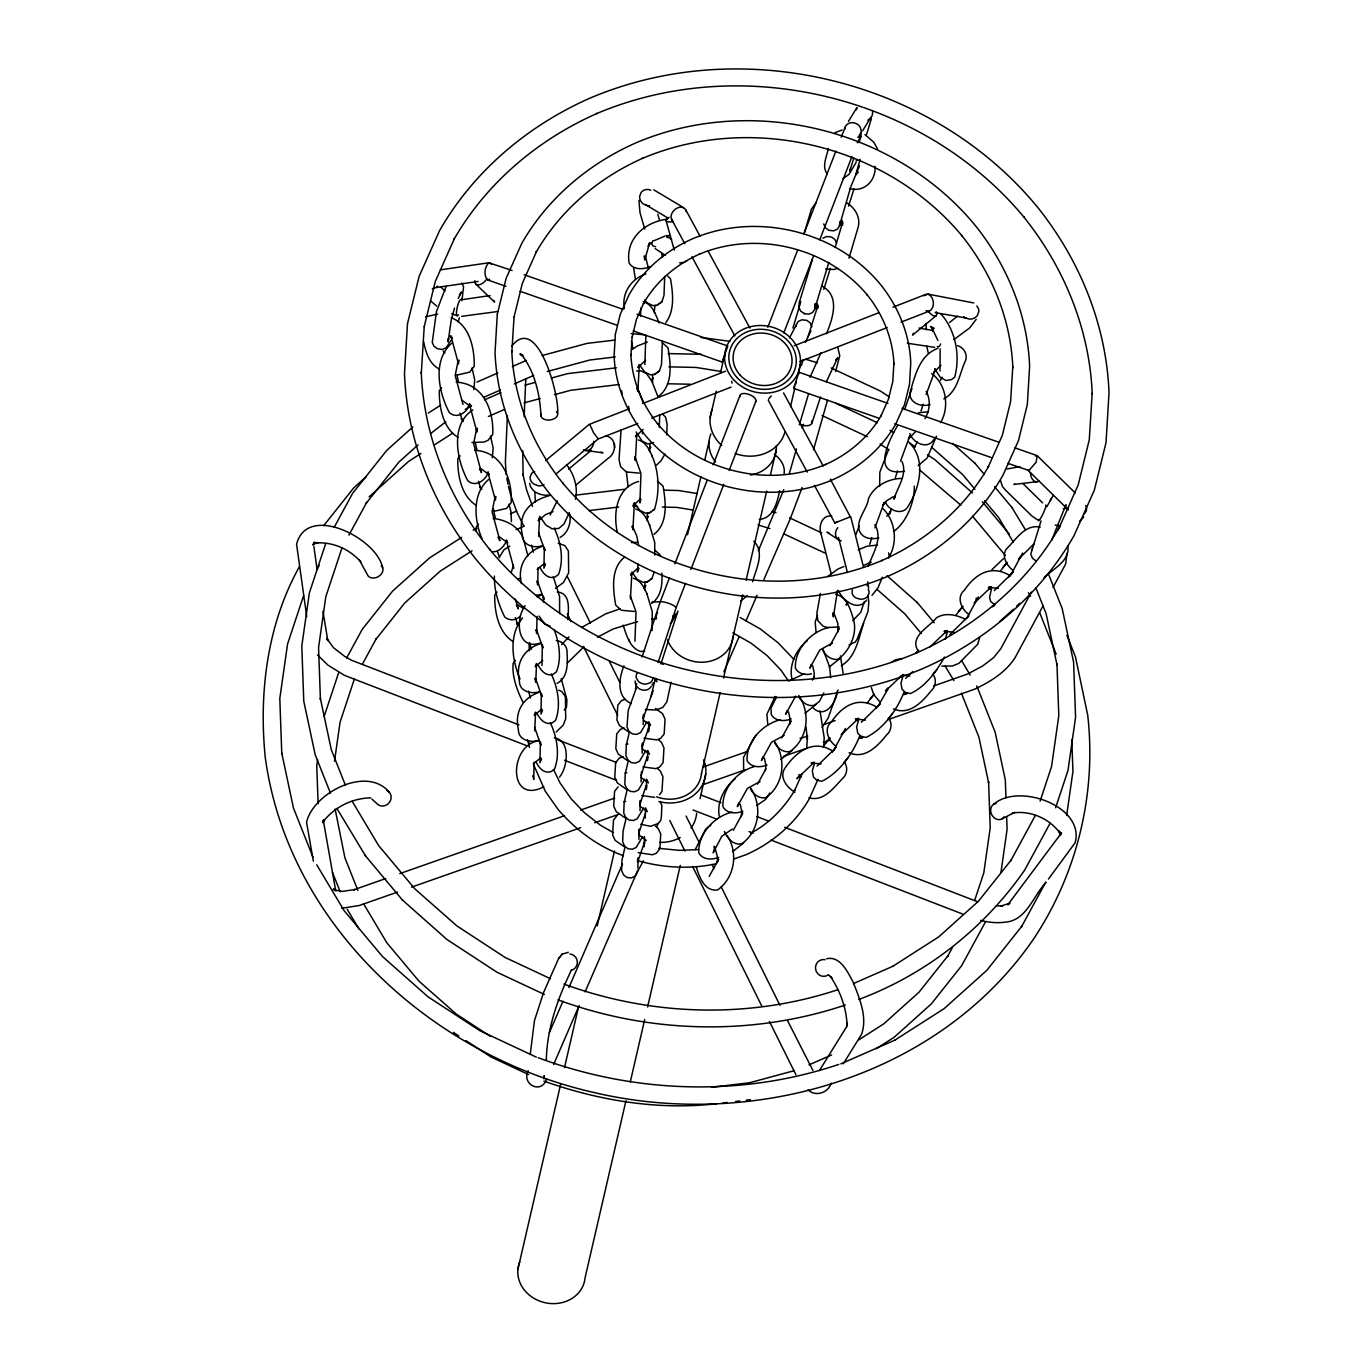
<?xml version="1.0" encoding="UTF-8"?>
<svg xmlns="http://www.w3.org/2000/svg" width="1372" height="1372" viewBox="0 0 1372 1372"><rect width="100%" height="100%" fill="white"/><g stroke="black" fill="none" stroke-linecap="round" stroke-linejoin="round"><path stroke-width="1.5" d="M544.135 1077.449L544.152 1075.665L543.981 1078.855M534.857 492.617L535.372 501.929M913.443 333.19L912.569 335.128L936.339 315.526M521.377 583.683C517.21 566.036 525.922 551.51 542.677 546.245M534.068 762.335L533.725 779.519L533.073 775.609L533.519 776.706M534.703 730.864L535.612 712.102L534.188 715.344L541.769 709.101M537.035 616.422L536.692 633.59L536.04 629.679L536.486 630.777M538.03 567.768L537.67 584.935L537.018 581.042L537.481 582.14M538.664 536.298L539.556 517.536L538.15 520.76L545.73 514.534L552.967 511.602M543.501 602.205L543.346 596.117L543.947 599.358L537.515 581.196M559.622 613.644L559.57 596.511L553.242 576.703M567.734 619.509C568.454 610.008 571.026 593.081 557.238 591.949M569.877 514.294C571.164 523.212 568.18 532.73 560.102 537.464M494.4 576.12C494.057 590.166 498.499 604.52 504.725 617.006C509.355 621.053 515.992 620.521 520.228 616.165M511.43 521.652L511.036 511.859L508.961 504.159M529.095 644.6L529.369 650.894M448.473 339.673L448.524 338.164L448.095 342.005L451.165 320.276L454.544 308.048M624.432 308.649C621.327 293.145 631.36 278.619 645.938 273.971M626.352 471.316L628.05 486.837M630.434 598.895L631.892 572.313L630.537 575.057L638.186 567.751M640.535 316.109L640.827 307.98M638.014 564.063L637.431 572.073L638.992 568.351M645.132 581.951L644.394 588.194L645.766 585.45L644.034 588.022M647.601 512.785L646.864 519.01L648.236 516.284L646.504 518.856M650.071 443.619L649.333 449.845L650.705 447.101L648.973 449.69M652.54 374.436L652.575 382.719M655.01 305.27L654.273 311.513M652.026 630.657L652.266 611.672L646.932 593.836M654.718 555.128L654.736 542.489L649.402 524.67M659.28 427.378L659.743 414.67M662.35 341.268L661.527 364.558L659.435 370.955L654.513 374.487L650.414 374.813L644.668 371.984L639.455 364.746M664.683 276.338L663.997 295.374L661.904 301.789L656.982 305.304L652.883 305.647L647.138 302.818L644.651 299.988M661.801 573.187C662.573 584.146 661.424 596.614 651.597 603.474M666.741 434.838L667.118 424.154L665.54 417.037L662.865 414.447M637.826 868.099L638.203 857.86L637.74 861.89L645.389 839.63M638.906 839.39L639.283 829.151L638.82 833.164L645.183 813.939M639.987 810.681L640.381 800.425L639.901 804.455L646.263 785.23M641.067 781.971L641.461 771.716M642.147 753.245L642.542 743.007L642.062 747.037L649.711 724.776M643.228 724.536L643.622 714.298L643.142 718.328L653.141 690.819M644.514 836.611L644.137 846.747L644.634 842.614M645.217 818.038L645.595 807.902L647.292 811.641L639.935 806.136M507.383 415.527L505.376 461.987L506.251 474.489M522.715 450.513L523.109 475.449L522.801 473.769L526.574 489.838L532.542 506.388M524.155 416.814L525.785 378.912M806.719 748.34L807.353 738.205L807.405 739.234L806.016 726.954M823.852 744.876L824.195 737.673L820.044 710.919M792.93 328.011L800.425 303.058M784.012 474.095C785.659 466.24 780.548 458.797 774.408 454.389M976.281 598.003L975.869 601.708L976.59 600.284L974.171 603.131L991.579 586.65L988.354 587.388L998.387 588.382M979.659 637.534L977.704 644.274L958.839 663.396L952.237 666.037L941.861 666.123M475.827 530.793L476.238 527.037L478.502 524.001M648.956 727.777L648.459 731.893L648.853 721.758L650.534 725.514L643.176 719.991M647.876 756.487L647.378 760.62L647.773 750.484L649.453 754.223L642.096 748.7M646.795 785.196L646.298 789.329L646.675 779.193L648.373 782.932L641.016 777.41M804.644 313.691L800.613 311.135L798.933 307.259L799.619 301.463L812.361 259.617M840.007 221.424L839.51 225.643L850.743 186.935L859.524 165.72M795.863 326.587L796.052 325.01M798.933 307.259L799.173 305.304M799.43 303.041L799.619 301.463M815.208 304.738L815.345 303.555L814.694 308.957L828.894 262.224M528.169 1070.709C521.274 1084.394 541.288 1094.616 546.502 1079.318M530.244 1054.211L534.48 1020.562L543.586 992.522L558.661 958.411L562.16 954.157L568.3 952.305M546.313 1060.316C546.913 1028.434 557.838 998.353 571.455 970.004M838.069 690.047L828.122 718.173L822.034 727.383M874.924 527.843L884.203 502.546L882.831 505.599L886.655 500.78L893.292 496.681M863.691 623.351C858.58 637.98 856.111 657.119 841.276 665.66M900.547 461.146L909.825 435.85L908.453 438.903L915.381 431.871M926.186 394.467L935.464 369.154L934.092 372.224L941.003 365.175M844.843 129.174C844.74 124.029 850.829 121.388 855.15 123.188C864.12 126.035 861.376 136.926 857.277 142.791M461.952 300.742L463.565 286.817L461.832 283.009M317.635 759.608L316.76 765.816L318.115 803.58M334.511 761.203L340.067 722.187L354.422 678.883M1000.925 872.626L1007.099 829.271L1006.654 816.683M1066.644 815.534L1072.938 771.476L1071.789 739.474M473.872 389.597L474.695 379.77L472.037 367.902M492.325 457.733L493.148 447.889L490.49 436.022M846.575 1027.234L847.193 1023.186L847.124 1025.776C846.49 1008.266 840.264 990.944 830.437 976.504L832.015 978.373L828.894 975.046M738.719 804.181L738.891 803.032L737.313 806.65L747.363 788.403L760.054 781.508M762.866 758.03L763.055 756.881L761.46 760.5L771.51 742.252L784.201 735.358M787.014 711.879L787.202 710.713L785.607 714.349L795.674 696.101M811.178 665.712L811.349 664.562L809.772 668.198L819.821 649.951L832.512 643.039M1038.776 519.319L1038.707 520.64A8.798 1.029 -65.2 0 0 1041.245 517.261L1043.166 513.471A8.352 0.978 -65.2 0 0 1045.858 506.491L1045.927 505.17A8.798 1.029 -65.2 0 0 1045.584 505.29M820.405 593.51L816.837 613.507L817.884 620.727L823.011 626.129L827.299 627.536L839.27 626.953M837.589 590.252L833.353 616.834L832.615 613.147L833.473 614.142M864.36 601.536L860.741 612.341L852.784 620.538M867.173 585.741L867.876 581.797M640.981 775.746L647.344 756.521M799.139 373.373L799.224 372.327L887.941 403.402M940.009 370.955L940.146 348.934M849.954 170.351L853.813 158.192M644.84 364.575L645.886 335.162M642.37 433.741L642.731 431.888M634.962 641.239L636.008 611.843L630.228 595.722M654.118 572.055L652.026 578.47L647.104 581.985L643.005 582.328L637.26 579.499L632.046 572.261M869.762 544.358L871.872 537.567M904.611 409.576L911.986 388.533M895.384 477.679L897.511 470.888M921.024 410.983L923.133 404.191M623.951 665.849C618.806 678.66 616.114 696.753 631.36 703.682M635.442 689.207L636.659 683.53M655.404 678.471L650.945 696.736M671.097 682.193L666.861 701.932L662.727 707.489L655.73 709.993L645.217 709.495M852.475 589.874L852.081 591.658A8.798 7.1 3.4 0 0 856.008 597.969L860.21 599.204A8.352 6.74 3.4 0 0 867.773 596.254L869.111 592.858A8.798 7.1 3.4 0 0 868.167 589.308M677.94 611.037L660.927 664.031M605.481 435.902C617.006 437.428 616.92 453.206 608.019 458.402L576.171 484.831M710.147 417.705L716.253 391.26M720.472 372.961L724.708 354.645M517.879 1269.494L560.668 1084.154M564.527 1067.502L578.47 1007.099M597.214 925.894L614.519 850.914M687.526 534.737L700.921 476.65M704.762 460.066L709.067 441.39M625.958 1100.721L585.089 1277.726A33.906 29.79 13 0 1 544.41 1302.56A33.906 29.79 13 0 1 519.731 1261.948M630.28 1081.976L644.703 1019.499M647.584 1006.997L680.289 865.389M701.435 773.757L720.18 692.551M723.558 677.974L742.749 594.831M746.094 580.305L766.691 491.107M770.532 474.506L776.278 449.622M699.994 798.727L705.74 773.825M790.512 406.678L794.731 388.379M798.487 372.104L800.373 363.974M828.276 148.433C826.973 156.562 821.451 166.132 827.145 173.815M860.107 159.375L855.785 174.827L858.152 172.135L856.522 172.992M875.079 166.338C876.056 180.847 863.863 192.766 849.594 188.479M511.207 572.639L513.488 565.213M575.4 499.322C578.332 487.369 573.942 474.06 566.516 464.542M741.24 816.632L741.789 811.538L740.211 804.181M765.405 770.481L765.953 765.387L764.375 758.03M813.699 678.162L814.248 673.069L812.67 665.712M837.846 632.012L837.846 623.385L833.764 612.598M621.087 429.83L619.046 459.671L620.641 466.789L626.301 471.951L639.266 473.134M945.257 639.249L947.16 632.595M458.197 321.974L459.346 317.755M871.323 118.901L866.521 134.593M541.94 665.437L542.352 644.754L542.952 647.996L536.538 629.834M796.412 448.918L789.415 473.306M802.208 428.373L803.375 424.257M813.51 449.742L827.453 400.35M835.599 371.538L839.75 355.725L837.846 347.785M1050.369 500.574L1050.832 498.893M1065.547 506.8L1066.027 505.119M804.009 233.977L811.435 209.076L816.083 202.644M835.136 247.526L842.7 222.144L842.459 225.162L841.894 220.257M801.368 365.587L803.169 359.55M830.369 268.209L823.766 289.458M853.984 188.907L848.565 206.143M752.611 581.745C755.852 569.106 765.336 552.659 753.794 541.237M779.725 490.679C777.101 502.186 773.774 518.102 759.333 519.439M799.344 424.805L808.571 393.798M826.458 333.739C832.564 318.836 840.607 296.18 822.12 286.199M848.959 258.176L858.186 227.169C860.69 217.428 855.15 208.012 846.918 202.902M814.213 764.255L812.31 770.91L813.442 777.067L816.46 779.965L821.742 781.354C839.218 772.625 852.321 754.446 859.592 736.335M858.529 720.369L856.625 727.023L857.757 733.18L860.759 736.078L866.041 737.467C883.534 728.738 896.636 710.559 903.908 692.448M902.845 676.482L900.941 683.136L902.073 689.293L905.074 692.191L910.356 693.58C925.448 686.772 936.493 671.371 944.536 657.034M991.476 588.708L989.589 597.489L990.687 601.519L994.94 604.846M812.001 422.833L820.525 397.023M1051.638 540.345L1065.872 504.947M642.079 656.982L660.326 601.485L669.519 577.715M658.097 662.59L676.345 607.093L685.52 583.323M303.589 595.705L287.571 644L279.802 698.554L281.792 754.017L281.74 753.005L293.454 808.039L313.039 857.294M325.644 543.758L309.386 592.841L301.789 646.075L303.778 701.178L315.2 754.789L330.463 793.188M342.005 547.857L325.816 596.7L318.561 647.618L320.413 699.377L320.362 698.382L331.304 749.729L345.521 785.487M324.169 716.338L338.627 672.777M629.456 731.67L626.301 745.15L625.906 755.698L627.947 760.139L631.377 762.643L635.579 763.089L639.438 761.34L645.835 750.518M628.376 760.38L625.22 773.877L624.826 784.407L626.867 788.849L630.297 791.352L634.499 791.798L638.357 790.049L644.754 779.245M627.296 789.089L624.14 802.586L623.745 813.116L625.786 817.558L629.216 820.062L633.418 820.507L637.277 818.758L643.674 807.954M626.215 817.798L623.06 831.295L622.665 841.825L624.706 846.267L628.136 848.788L632.338 849.217L636.196 847.484L642.593 836.663M625.135 846.507L621.979 860.004L621.585 870.551L623.625 874.993L627.038 877.497L631.257 877.943L635.116 876.193L643.417 860.827M859.009 142.551L860.947 136.686M974.652 900.461L983.793 872.884L990.224 827.728L988.577 781.817L988.629 782.812L978.939 737.261L961.429 693.203M1040.096 801.179L1051.552 766.588L1058.807 715.67L1056.955 663.911L1057.006 664.905L1046.081 613.541L1035.809 587.713M1055.634 807.731L1067.999 770.429L1075.579 717.213L1073.59 662.11L1062.168 608.499L1048.448 573.942M511.567 346.361C537.944 312.164 559.947 398.206 557.581 413.384M802.157 487.472L790.238 518.805L763.861 579.636M1057.829 530.175L1058.892 527.14M458.128 360.819L455.161 375.499L462.999 404.466M476.581 428.956L473.614 443.636L481.452 472.603L479.548 469.087M495.035 497.076L492.068 511.756L499.905 540.722L498.002 537.224M783.806 489.65L758.373 550.618M724.81 356.034L722.204 362.054L633.247 330.909M795.52 384.28L796.257 382.342M1041.039 520.914L1030.749 554.219L1032.379 558.112L1035.98 560.942M855.665 535.097L859.284 525.682M888.542 449.57L879.846 472.174L879.658 485.997M924.951 418.632C929.89 410.262 930.919 399.972 926.134 391.346M891.526 508.583L889.262 514.466L890.634 511.413L886.809 516.215M917.148 441.887L914.781 447.169M942.032 377.163L940.42 380.473M837.297 691.334C836.32 702.515 825.172 719.117 813.339 708.175M888.559 557.958C898.008 542.695 895.642 521.6 883.242 508.841M940.557 422.696C949.733 407.192 946.32 384.211 931.605 373.476M882.299 577.183L878.011 587.851L872.009 595.294M936.493 436.193L927.129 458.025L918.177 465.588M674.87 563.858L707.026 480.663M713.148 464.816L739.954 395.496M767.771 327.342L797.629 250.098M803.752 234.252L835.908 151.057M841.276 137.2L845.101 127.287M690.888 569.466L723.799 484.299M729.167 470.425L755.955 401.104M783.789 332.933L813.647 255.689M819.77 239.843L851.909 156.665M313.193 545.147L314.377 542.112L313.039 544.667L315.852 542.403L313.674 544.015L318.167 542.643L315.834 542.952C332.59 541.666 349.946 549.229 360.785 561.988L359.464 560.119L367.319 574.542A8.421 6.363 -28.5 0 0 378.655 576.429A8.421 6.363 -28.5 0 0 381.279 565.779M845.358 728.583L833.987 749.695M978.305 596.923L966.934 618.035L968.821 615.805L949.973 634.464M1022.62 553.036L1011.25 574.148M810.046 377.249L821.073 352.587M826.27 381.965L837.692 357.732L835.668 360.219L836.526 359.704M545.507 564.252L543.912 568.162L544.341 547.479L544.941 550.704L538.51 532.542M542.54 710.182L540.945 714.092L541.374 693.409L541.957 696.633L535.543 678.471M541.546 758.819L539.951 762.729L540.379 742.046L540.98 745.288L534.548 727.126M789.449 337.992L798.075 321.528L801.917 319.813L806.736 320.328L810.149 322.832L811.83 326.708M805.381 342.331L810.903 330.875M634.516 503.095L639.729 510.315L645.475 513.145L649.573 512.819L654.495 509.286C659.795 492.154 659.263 472.122 651.872 455.504M674.269 250.013L666.106 220.755M636.145 688.641L628.205 710.473L626.987 726.989L629.028 731.43L632.458 733.934L636.659 734.38L640.518 732.631L646.915 721.809M798.573 373.441L793.651 388.362L878.56 418.1M794.851 385.961L793.651 388.362M549.366 1032.584L562.966 1001.251M568.9 987.548L622.408 864.154M553.636 1064.466L579.155 1005.59M585.107 991.853L637.877 870.174M656.588 827.007L658.286 823.08M723.867 671.868L739.182 636.539M745.991 620.847L757.052 595.328M695.244 849.645L705.705 829.082L710.816 825.207M817.506 615.428L815.174 622.013L816.1 632.663M801.865 774.168L794.422 790.907L794.903 790.015C784.287 807.885 769.298 823.44 750.827 833.198M818.055 779.296L809.137 799.087C794.851 824.023 772.11 843.197 745.939 854.756L733.78 858.975M1046.887 506.68L1053.25 495.343M458.248 298.427L461.524 291.91L459.414 295.117L460.22 294.191M557.238 500.78L550.155 514.963M569.363 512.476L563.943 524.035L558.713 528.477L551.87 528.769L545.696 524.893L539.813 516.301M846.661 604.932L847.896 602.274L845.907 604.812M888.13 688.641L878.303 705.808M861.102 132.895L859.009 135.965M658.114 397.04L651.649 380.781L653.175 377.935L651.443 380.524M665.077 453.995L660.875 460.992L656.536 465.125M651.957 685.383L653.295 682.742M856.111 162.428L848.908 174.467L843.094 178.48M842.374 221.321L837.486 229.107L833.644 230.839L828.825 230.307L825.412 227.821L823.732 223.945M817.558 304.635L812.67 312.422L808.845 314.154L804.026 313.622M798.624 777.255L799.344 775.832L796.926 778.679L814.316 762.197L811.092 762.935L821.125 763.93M842.94 733.368L843.66 731.945L841.225 734.792L858.632 718.311L855.408 719.048L865.44 720.043M887.255 689.481L887.976 688.058L885.54 690.905L902.947 674.424M1020.185 557.821L1020.905 556.397L1018.487 559.244L1034.128 543.741M469.807 403.934C467.355 412.269 456.979 419.575 449.364 412.612C438.543 392.358 432.146 360.373 451.731 343.206M488.26 472.071C485.808 480.389 475.432 487.695 467.818 480.749C456.825 460.546 449.742 424.72 472.86 409.936M506.714 540.208C504.364 546.176 499.065 552.436 492.051 551.75M499.116 557.564L504.056 549.726L509.767 546.193M775.094 696.462L766.879 714.332L767.806 724.965M776.535 696.976L771.013 708.141L771.236 714.418C775.129 721.638 784.458 721.5 791.181 718.928M742.749 813.184L733.317 830.3M765.953 768.835L757.464 784.132M812.361 680.152L814.265 676.533M839.355 628.565L829.923 645.68M769.726 792.999L765.679 799.344L756.727 805.536M823.835 692.894L819.358 701.452L814.248 705.311C807.628 706.803 801.711 702.07 798.693 696.564M1031.332 592.207L1000.771 648.733L993.585 657.668L982.729 665.952L967.672 673.995L933.526 686M1043.012 605.944L1015.023 657.754C1005.556 672.486 989.967 681.987 974.446 689.276L887.907 719.683M1053.01 587.439L1065.718 563.926L1066.867 553.362M299.353 566.739C267.712 623.557 258.965 690.682 265.002 754.823L265.053 755.835C287.057 924.145 431.305 1055.291 592.43 1092.146C753.279 1130.631 940.798 1077.157 1035.5 936.184L1035.997 935.31C1077.963 870.431 1096.417 791.987 1087.722 715.206L1075.476 656.914L1066.833 635.15M334.254 527.157L352.638 493.32L386.75 450.376L412.903 426.898M317.155 569.157L319.196 565.401M348.934 535.114L366.736 502.323L366.255 503.198L398.926 462.055L418.048 444.905M346.636 658.011L362.174 629.439L392.598 591.109L429.659 557.855L461.747 537.327M362.397 664.185L376.357 638.495L375.877 639.369L404.86 602.857L440.172 571.181L472.088 550.755M952.494 947.417L947.503 956.593L947.983 955.718L919 992.213L883.688 1023.906L858.872 1039.787M1035.363 815.414L1010.632 860.964L1011.13 860.09L978.442 901.233L938.637 936.956L892.675 966.368M985.233 922.31L961.686 965.648L931.262 1003.961L894.201 1037.232L876.365 1048.637M1050.077 823.303L1024.747 869.951C984.118 928.758 925.706 974.497 858.718 999.485M1045.773 882.093L1021.317 927.129L1021.797 926.254L986.794 970.347L944.142 1008.609L894.904 1040.13M446.192 286.354L436.468 311.53L432.249 342.468L433.981 346.259L437.428 348.677L442.401 349.5L446.192 347.682L451.114 340.256M808.022 336.775L817.901 305.459L817.661 308.477L817.095 303.572M1031.47 550.206L1032.224 548.869M671.68 622.03L676.602 613.558L675.127 615.222M897.597 425.594C888.13 441.441 871.117 477.182 904.474 471.231M848.462 121.405L856.711 107.856M862.576 130.837L870.791 117.357M819.461 1070.537L846.455 1026.976M831.278 1083.194C828.088 1092.867 815.791 1097.12 808.074 1089.865M843.283 1063.832L861.479 1034.454C867.859 1017.098 859.301 997.941 852.938 981.7C847.69 972.079 840.196 955.598 826.596 958.771M976.161 319.402L969.73 327.891L953.866 339.604M799.842 303.092L800.836 301.6M665.814 322.643C675.007 310.381 672.966 292.939 670.462 278.688L667.804 276.098M894.493 497.35L895.453 495.909L893.978 499.202C897.391 487.077 907.767 474.643 902.004 461.558M934.006 439.177C928.124 450.222 913.1 443.242 909.91 433.552M868.853 564.046L869.831 562.589L868.356 565.899C873.021 552.985 883.071 538.424 874.873 524.721M823.063 746.762L827.47 740.931M867.378 702.876L871.786 697.045M956.01 615.102L960.4 609.271M1000.308 571.215L1004.716 565.384M1045.944 882.505C1033.15 895.796 1026.513 920.904 1004.853 922.19C996.758 923.253 988.475 922.396 980.603 920.372M1048.448 879.092L1075.116 842.785C1085.149 806.29 1018.641 782.297 993.602 804.301M458.128 361.162L458.9 360.116L458.488 363.872L450.925 335.917L452.4 338.472L450.188 336.123M441.595 387.744L439.314 390.78C439.143 407.158 442.796 427.944 457.905 437.291M476.581 429.299L477.37 428.253L476.942 431.991L469.378 404.054L470.853 406.609L462.038 400.315M460.049 455.864L457.768 458.917C457.596 475.295 461.249 496.081 476.358 505.428M495.035 497.419L495.824 496.372L495.412 500.128L487.832 472.174L489.307 474.729L480.492 468.452M496.973 592.138L494.692 595.174C494.503 611.552 498.156 632.338 513.265 641.684M515.426 660.258L513.145 663.311C511.893 676.705 517.107 690.545 523.092 702.378M564.252 710.079L566.516 707.026L566.928 699.771L561.217 678.66M659.486 794.68L662.007 791.37L662.899 776.603L660.361 771.081L657.617 768.663M323.741 525.63L353.684 487.935L366.358 476.547M522.509 617.846C508.566 635.253 511.91 659.846 520.022 679.054M840.213 658.303L829.185 667.066M816.066 704.453L805.038 713.217M791.918 750.621L780.891 759.368M743.607 842.923L732.579 851.686M537.155 569.414L544.735 563.172M637.054 314.257L727.795 346.018L722.204 362.054M525.082 605.704C514.929 619.201 517.038 651.529 540.791 642.902M533.193 763.981L540.791 757.738M559.467 777.135C567.734 767.634 571.009 740.074 554.271 737.879M558.661 958.411L560.068 956.696M560.616 956.01L562.16 954.157M827.728 740.64L830.009 737.965L825.584 743.161M872.043 696.753L874.324 694.078L869.899 699.274M916.359 652.866L918.64 650.191L916.102 653.158M960.674 608.979L962.955 606.304L958.514 611.5M1004.99 565.092L1007.254 562.417L1002.829 567.614M843.797 762.626L846.078 759.934M846.335 759.659L848.222 757.43M888.113 718.739L892.537 713.543M932.428 674.853L936.853 669.656M651.083 686.6C646.606 693.855 634.276 689.293 635.253 680.958M991.922 569.62L1003.567 558.558M618.172 786.842L614.57 791.335L613.678 806.119L616.217 811.624L625.152 817.901M617.091 815.551L613.49 820.044L612.598 834.828L615.136 840.35L624.071 846.61M866.624 600.113C858.169 612.101 842.991 600.987 838.635 590.92M458.54 314.857L457.288 315.766L451.594 313.742M1083.794 517.004L1079.472 521.377M561.628 644.548L568.968 636.917M567.236 663.156L583.717 647.018M891.989 661.87L895.573 659.778L901.918 658.594M929.856 647.018L947.263 630.537L944.039 631.274L954.072 632.269M834.125 749.524L817.043 766.125M878.44 705.637L861.359 722.238M912.689 671.697L905.657 678.351M1011.387 573.976L994.288 590.577M1013.616 609.151L999.776 621.413M1016.601 606.184L1019.602 603.234M659.006 395.959C673.275 384.76 670.702 363.752 668.01 347.871L662.35 342.708M624.706 557.032C610.437 568.231 612.992 589.257 615.702 605.138L621.362 610.283L634.327 611.466M654.067 534.308C668.336 523.109 665.78 502.083 663.07 486.203L657.411 481.04M747.26 595.791L740.554 601.125M923.973 295.769L927.987 294.123L973.794 302.955M651.306 242.621L648.133 246.308L649.642 242.775L644.72 259.977L644.085 255.929M755.749 735.186L743.538 757.327L743.658 771.115M781.628 737.982L791.061 720.866L789.552 724.313L790.101 719.22L788.523 711.879M709.17 876.451L718.602 859.335L717.093 862.782L717.642 857.689L714.658 846.627M430.774 433.466L445.814 421.804M369.102 496.853L408.599 461.404L420.912 453.532M957.433 316.177L949.561 322.523M827.676 576.48L837.949 569.037L843.917 566.516M545.644 460.58L589.308 424.36L628.788 408.959M555.677 474.215L598.123 439.023L637.808 423.536M568.54 469.173L591.418 450.205M557.135 683.393C568.471 677.116 567.528 663.156 567.065 652.094C567.253 645.886 562.246 641.136 556.243 640.604M556.157 732.031L563.24 725.102L565.71 718.774L565.418 696.839L561.817 691.522L558.73 690.185M581.557 627.536L605.824 613.781L619.887 608.911M943.799 398.892C958.188 391.26 959.388 373.184 965.785 359.996C967.517 353.993 963.59 347.202 957.519 345.744M894.235 531.05C906.909 521.737 914.867 500.917 914.267 486.203M656.982 305.304L658.594 304.155M660.361 302.886L661.904 301.789M654.513 374.487L656.142 373.321M657.891 372.052L659.435 370.955M653.672 442.504L647.944 443.979L642.199 441.149L636.059 431.991M640.827 499.631L639.901 502.907L640.947 473.494L635.167 457.39M652.952 510.401L654.495 509.286M649.573 512.819L651.203 511.67M647.104 581.985L648.733 580.836M650.482 579.567L652.026 578.47M488.655 479.48C471.779 493.577 474.232 520.605 482.069 538.939M807.422 640.604C796.532 648.922 788.643 664.905 791.953 678.814M734.963 779.056C724.073 787.374 716.201 803.375 719.494 817.283M632.115 349.517L637.517 345.898L647.413 342.057M645.595 360.253L637.946 367.542L639.301 364.798L637.843 391.397L637.14 387.847L637.551 389.494M643.125 429.419L635.476 436.725L636.831 433.981L635.373 460.563L634.67 457.013L635.082 458.677M640.655 498.585L633.007 505.891L634.361 503.147L632.904 529.729L632.2 526.179L632.629 527.843M512.048 270.49L488.929 262.772C484.505 266.597 483.356 275.755 487.695 279.939L505.891 286.302M489.598 279.271L487.695 279.939M428.287 413.092L440.721 405.134M465.262 409.353L470.562 405.975M434.975 444.528L452.554 433.278M555.506 588.331L563.429 582.568L568.677 572.844L568.385 550.909L564.784 545.593L558.233 543.312M542.763 660.464L535.183 666.689L536.589 663.448L535.697 682.227L535.046 678.317L535.492 679.414M1014.851 484.11L1013.908 484.453L1037.558 481.641M867.756 120.136L869.625 119.004A8.798 8.301 9.6 0 0 872.489 111.321M789.089 680.889L804.455 673.618M992.402 606.767L994.151 605.772M1044.092 577.526C1052.839 569.088 1070.795 560.496 1067.708 545.782M905.52 693.546L903.771 694.541L906.995 693.803M861.222 737.433L859.455 738.428L862.679 737.69L859.832 738.085M685.245 261.709L687.08 260.68M654.204 240.632L664.871 236.121M834.982 132.707L842.099 129.98M938.019 348.265C919.154 355.022 914.73 376.82 909.756 393.644C910.065 403.625 921.915 407.192 930.113 404.551M858.203 549.88L867.121 546.142L877.308 545.147M864.12 565.247L871.289 562.04M597.455 637.174L613.095 628.993L637.551 621.619M1002.143 818.792L1014.783 812.31M437.599 286.113A8.352 7.323 32.3 0 1 436.159 287.451L432.266 288.737M732.219 829.082L721.775 836.337L713.166 852.818L714.743 849.182L714.572 850.331L713.989 846.284M537.224 596.992L541.7 594.882M540.705 643.519C523.95 648.802 515.237 663.328 519.405 680.975C519.079 691.437 531.667 694.626 539.813 691.539M539.711 692.174C522.955 697.439 514.243 711.965 518.41 729.612C518.084 740.074 530.69 743.264 538.819 740.194M538.733 740.811C509.098 744.533 507.451 805.57 543.792 786.825M1067.073 508.703L1068.599 507.983L1063.214 508.738M1007.048 469.001L1019.928 466.634M638.529 481.469C616.422 487.66 613.147 513.059 617.28 532.387M1035.346 456.07L1037.146 455.641L1075.254 492.977M822.874 238.214L826.716 236.499L831.535 237.013L834.948 239.517L836.628 243.393M476.942 382.102L497.796 372.944M512.356 366.547L526.231 360.459M484.024 397.211L500.386 390.042M514.294 383.937L533.708 375.413M467.629 407.261L471.539 405.546M484.625 399.801L500.9 392.666M488.432 416.471L504.639 409.353M473.134 530.175L476.924 528.512M510.418 513.814L516.695 511.053M516.146 529.643L524.275 526.076M853.47 983.57L893.361 966.059M809 1064.878L831.604 1054.965M840.847 1063.849L895.573 1039.822M425.509 316.846L437.719 314.068M901.112 322.128L928.913 311.273C935.533 308.443 934.418 296.609 927.987 294.123M814.385 485.294L834.793 522.921L850.709 516.695L863.451 566.825M850.314 516.85L830.352 479.188M642.611 403.557L725.531 371.195M794.268 345.727L879.16 312.593M892.966 307.208L926.529 294.105M651.717 418.1L731.122 387.11M799.876 361.642L887.221 327.548M625.186 699.24L621.413 700.715L617.812 705.208L616.92 719.974L619.458 725.496L628.393 731.773M624.106 727.949L620.333 729.424L616.731 733.917L615.839 748.683L618.378 754.206L627.313 760.482M623.025 756.658L619.252 758.133L615.651 762.626L614.759 777.392L617.297 782.915L626.232 789.192M836.8 522.149L834.793 522.921M828.602 627.467C810.629 631.892 794.439 649.402 795.4 668.267C798.487 674.029 805.656 675.418 811.538 673.823M780.308 719.768C762.317 724.21 746.145 741.72 747.088 760.568C750.981 767.788 760.311 767.651 767.034 765.079M754.634 766.519C737.227 771.098 722.032 788.574 722.941 806.719C726.817 813.939 736.147 813.802 742.869 811.246M731.996 812.087C714.023 816.512 697.833 834.022 698.794 852.87C702.67 860.09 711.999 859.952 718.722 857.397M807.816 736.164L800.099 738.359M385.755 878.56L353.633 889.845L354.936 889.536L342.314 891.423L333.242 889.793M399.818 873.604L564.509 815.723M580.579 810.08L614.707 798.075M702.567 767.188L746.762 751.667M823.08 724.828L835.119 720.592M397.486 892.074L359.258 905.52L341.697 908.264M411.566 887.135L580.613 827.71M594.693 822.754L618.841 814.265M702.773 784.767L745.03 769.915M783.275 756.469L805.398 748.683M823.509 742.321L829.546 740.194M549.623 495.584C530.261 500.746 517.381 513.368 522.372 535.046C522.046 545.507 534.634 548.697 542.78 545.61M650.379 266.648C643.502 269.409 633.641 270.318 629.148 263.081C625.032 238.574 645.166 221.835 667.427 219.143M849.045 644.977L855.253 642.045L857.106 639.249L867.996 611.466L868.836 601.811L867.859 595.568M837.76 268.415L833.747 269.495L825.584 269.066M542.249 355.502L587.027 343.394L614.673 340.102M547.308 371.503L589.977 359.979L615.428 356.926M525.047 385.155L535.2 382.411M551.441 378.02L567.682 373.63L616.457 367.799M524.035 402.888L540.242 398.515M554.442 394.69L570.649 390.3L619.321 384.486M838.206 989.589C749.541 1019.104 651.494 1016.223 563.961 984.067M845.306 1005.024C752.473 1036.186 649.693 1033.631 557.941 999.828M794.199 1070.692L749.575 1082.748L711.451 1087.31M838.824 1064.398C741.635 1097.171 634.121 1093.484 538.287 1057.743M683.822 262.446L679.655 262.858M517.759 579.018L520.811 578.315M918.383 412.749L928.57 411.772M878.852 537.927C872.798 539.385 864.977 539.007 860.93 533.639C853.23 522.423 867.035 510.024 868.442 498.893C873.587 486.168 888.198 478.742 901.404 478.416M536.435 595.277L541.786 594.265M716.047 863.76C690.082 869.522 662.762 867.841 637.277 860.553M1012.347 813.099C1030.029 809.995 1049.614 818.604 1059.99 833.113L1058.927 830.866L1060.367 834.879L1060.47 832.084L1060.162 835.479L1061.516 832.907L1007.751 904.834L1009.998 903.188L1000.651 906.069L1002.863 905.76L996.381 905.88M440.309 269.855L488.929 262.772M436.279 287.537L478.125 281.432M463.616 299.439L489.993 295.58M497.985 311.495L461.627 316.332M575.571 495.155L624.397 489.307M589.103 510.573L618.755 507.023M716.441 1103.74C658.217 1110.428 598.895 1100.636 543.895 1081.102M722.804 1102.985L727.057 1102.471M735.546 1101.459L739.8 1100.944M746.162 1100.19L750.415 1099.675M626.198 744.241L627.913 744.07M625.118 772.951L626.832 772.796M654.633 797.338L641.822 795.588M624.037 801.66L625.752 801.505M636.608 371.057L640.69 370.732L646.435 373.561L651.649 380.781M644.634 651.168L640.535 651.494C629.594 647.773 626.507 634.996 623.111 625.186M457.39 374.968L469.601 372.189L474.249 366.375C474.489 348.591 469.893 325.061 451.251 317.669M494.297 511.224L506.508 508.446L511.156 502.649C512.545 478.914 501.74 451.371 474.626 450.325M644.188 334.785L631.24 333.602M631.497 542.626L636.797 542.3M652.009 602.068L660.361 601.725M651.631 619.029L655.765 618.858M698.039 849.611L679.414 850.366L658.629 848.29M370.714 797.887C352.57 798.075 333.911 807.216 323.123 821.879L324.392 819.53L323.157 823.114L323.278 820.182L335.711 890.771M549.383 495.052C541.117 496.132 531.033 492.308 529.592 483.167M928.913 311.273L926.031 310.655M934.641 347.356L907.372 343.24M700.852 337.478L729.921 341.319M668.078 353.582L701.384 354.319M668.901 366.856L696.033 367.439L720.917 371.486M667.392 383.748L690.288 384.246M663.877 490.181L678.42 490.507L696.993 493.508M633.384 506.44L637.517 506.542M662.35 507.074L676.825 507.4L693.254 510.075M667.907 235.59L670.171 235.675M831.758 515.992C821.536 514.723 818.124 527.105 821.296 534.926L831.192 573.873M675.384 607.213C675.847 605.412 662.899 600.816 660.669 601.845M1040.216 527.105C1024.695 523.915 1015.846 539.985 1006.259 549.126C1001.251 556.603 1006.979 565.658 1013.016 570.478M902.57 674.767L909.756 676.156M808.914 797.784C823.783 801.934 833.353 787.957 842.339 778.782C847.073 774.768 848.222 767.257 844.432 762.249M1055.222 525.133L1060.367 525.716M585.244 450.41L602.994 452.829L601.108 452.125M937.248 346.55L938.345 346.704A8.798 4.065 73.8 0 0 940.575 343.943M456.173 382.205C483.287 383.234 494.092 410.777 492.702 434.512L488.055 440.326L483.904 442.058L471.917 442.504M493.097 518.462C505.445 519.696 518.822 526.231 523.264 538.561M655.662 246.737L652.952 245.862A8.798 4.785 -32.8 0 1 653.089 240.512M935.224 312.61L966.162 318.012M919 328.045L932.994 330.498M550 626.129L544.838 624.209L539.024 616.079M835.617 594.265C847.467 596.786 850.949 610.866 853.864 620.95C857.157 634.859 849.285 650.843 838.395 659.16C831.775 660.652 825.858 655.919 822.857 650.414M520.468 354.611L522.749 355.142L520.005 353.907L522.955 356.377L521.223 354.336C535.063 371.709 539.796 394.501 541.031 416.213M643.983 738.17L656.794 739.902L660.567 738.445L664.168 733.951L665.06 719.168L662.522 713.663L655.473 708.484M642.902 766.879L655.713 768.629L659.486 767.154L663.088 762.661L663.979 747.894L661.441 742.372L658.697 739.937M640.741 824.298L650.705 826.321L658.406 823.389L660.927 820.079L661.424 815.963L661.818 805.313L660.138 801.574M638.186 852.629L652.472 854.756L656.245 853.298L659.846 848.805L660.738 834.022L658.2 828.499L655.456 826.081M650.808 190.159L648.664 189.559A8.352 7.752 28.3 0 0 641.101 192.509L639.661 196.368A8.798 8.163 28.3 0 0 643.297 203.982L647.378 205.68A8.352 7.752 28.3 0 0 649.573 205.731M893.429 708.861C909.156 715.79 922.018 702.224 930.971 691.008C935.704 686.995 936.836 679.483 933.063 674.475M849.114 752.748C864.857 759.676 877.703 746.111 886.655 734.895C891.388 730.882 892.537 723.37 888.747 718.362M700.063 236.207L685.811 209.933C680.804 202.421 668.576 211.768 671.543 219.211L684.817 243.667M805.381 359.138L817.42 362.843M771.973 511.516L775.969 512.751M757.996 524.927L769.932 528.597M828.98 532.833L826.973 532.165L839.321 540.294M524.155 274.726L622.939 309.317M902.056 408.341L998.833 442.23M1014.954 447.872L1037.146 455.641L1036.117 462.21L1028.931 470.51L1007.94 463.393M520.039 291.258L617.074 325.25M894.733 423.759L991.767 457.733M989.058 588.537L990.292 588.965M944.759 632.423L945.977 632.852M900.444 676.31L901.678 676.739M856.128 720.197L857.363 720.626M518.925 724.862L351.781 660.361L345.007 656.622L333.55 647.738L326.708 638.357L327.805 640.69L322.969 611.277M556.74 739.457L616.44 762.489M701.058 795.04L720.969 802.723M756.795 816.546L768.749 821.159M784.664 827.299L977.773 901.816M526.539 745.613L344.612 675.418L327.891 665.094L317.481 654.89M564.527 760.277L616.508 780.342M693.083 810.012L717.076 819.255M749.043 831.604L753.039 833.147M771.03 840.076L962.87 914.112M623.385 855.682C598.055 846.575 575.846 830.009 558.318 809.737L545.267 791.215L534.085 765.748M1009.981 575.605C991.596 564.458 975.749 573.41 964.379 590.183C956.061 597.094 961.292 609.099 968.718 614.364M965.665 619.492C956.919 614.913 945.377 612.083 936.493 617.794C929.702 626.747 909.07 636.539 917.971 650.585M877.034 707.266C858.649 696.119 842.82 705.071 831.432 721.843C823.114 728.755 828.362 740.76 835.771 746.025M832.718 751.153C813.373 738.548 795.949 751.702 784.698 768.56C779.056 777.478 787.168 787.888 794.971 792.21M934.281 328.268L930.525 326.57L933.149 329.589L931.605 327.153L937.899 340.53M831.123 367.97L880.292 391.003L889.245 396.851M835.754 403.248L877.343 422.73M822.085 415.545L867.327 436.725M789.603 517.844L821.588 532.833M783.498 533.691L824.709 552.985M550.412 978.682L505.17 957.502L456.927 925.946L414.79 888.799L378.621 845.564L352.124 801.197M544.358 994.426L497.076 972.285L446.929 939.494L402.339 899.929M536.298 1057.126L479.754 1030.646L428.064 996.844L382.496 956.541L344.183 910.734L316.743 864.823M528.614 1074.585L490.987 1056.972L465.948 1040.593M643.159 301.548C652.592 304.395 655.713 314.754 659.109 322.935M638.22 439.898C645.886 442.058 649.282 449.656 652.266 456.344M635.75 509.063C643.417 511.224 646.812 518.822 649.796 525.51M633.298 578.229C640.947 580.39 644.343 587.988 647.327 594.676M498.945 536.572L507.76 542.866L506.285 540.311L513.865 568.248M517.398 604.709L524.018 608.654M638.855 834.845L646.212 840.35M740.125 617.503L760.105 628.839L778.027 642.731L793.891 659.349M732.888 632.852L750.878 643.056L767.017 655.559L780.891 670.051L788.3 680.735M613.473 832.633L600.867 825.498L584.729 812.979L571.301 799.019L560.085 783L553.585 769.606M1038.707 520.64L1031.933 516.026L1005.539 490.164L1002.486 486.614L1000.445 480.354M653.775 189.833L683.548 207.618M646.332 205.114L668.301 218.234M666.518 236.276L671.628 239.328M665.471 255.381L655.079 248.555M489.873 262.721L491.485 264.35M890.068 430.345L893.635 432.677M909.705 443.19L915.073 446.706M927.575 454.869L934.726 459.551L972.508 492.977M880.104 444.048L889.022 449.862M919.326 469.687L960.812 505.136M658.148 660.978L663.345 664.391M490.216 1036.254L456.327 1014.097L418.992 981.186L386.835 942.77L363.511 903.685M453.429 1032.413L458.797 1035.911M864.977 134.645L873.844 142.276L877.668 149.222M439.452 369.171C429.059 363.889 425.714 352.124 423.622 341.577M333.499 888.713L336.037 890.685M445.025 290.984L440.429 286.731M436.69 306.042L430.637 300.965M940.695 313.674C955.718 330.172 960.537 356 954.689 377.146L951.379 379.667L945.822 380.49L940.146 377.18L934.744 368.794M654.941 550.206L660.601 555.368M952.545 443.345L975.046 463.359M931.485 447.101L962.578 474.489L974.943 489.255M887.049 575.726L917.405 602.702M876.965 589.343L904.868 613.901L921.144 633.35M389.254 792.193C366.478 764.959 313.039 793.325 306.556 822.274L313.348 861.187M371.915 799.07L377.043 803.769A8.421 7.683 -47.4 0 0 389.442 802.397A8.421 7.683 -47.4 0 0 386.801 790.461M476.101 284.381L494.623 302.114L493.92 300.417M880.087 702.138L873.655 694.472L871.357 687.543M799.019 774.528L801.471 776.844M1068.411 509.921L1027.697 469.927M1022.98 483.596L1042.651 502.872M589.96 424.771L593.596 432.832L598.003 438.491M908.881 442.161C926.512 459.551 920.012 487.009 908.367 505.874C903.085 516.129 888.747 510.899 885.249 501.809M444.922 352.913L443.139 351.043M461.163 418.7L463.376 421.033M481.829 489.169L479.617 486.82L481.092 489.375L478.416 481.298M518.736 625.426L516.541 623.077L518.016 625.632L515.323 617.554M1011.799 507.314L1025.296 529.558M336.877 808.417L365.569 855.974M974.635 462.878L984.359 474.489M994.546 486.683L1012.279 507.88M984.547 500.746L998.765 517.724L1013.376 542.317M982.369 501.809L1009.346 534.085M972.559 516.266L1005.333 555.454M917.011 602.222L934.246 622.819M365.089 855.391L402.733 900.392M774.545 742.732C777.547 748.22 783.481 752.954 790.083 751.479C807.919 738.788 810.835 713.097 798.813 695.501M750.398 788.883C753.4 794.388 759.333 799.104 765.936 797.629C783.772 784.938 786.671 759.248 774.666 741.652M671.543 219.211L672.469 220.566M812.927 1070.434L787.562 1020.682M540.002 567.425C542.763 573.153 548.063 579.481 555.163 576.995L558.507 574.456C564.149 559.553 560.839 542.197 554.237 528.066M538.03 664.717C540.791 670.428 546.073 676.773 553.19 674.287L556.518 671.748C561.628 658.594 559.399 643.074 554.288 630.142M537.035 713.354C539.796 719.065 545.078 725.411 552.196 722.924L555.54 720.386C561.182 705.482 557.872 688.127 551.27 673.995M536.058 762.009C538.819 767.72 544.101 774.048 551.218 771.578L554.545 769.023C560.205 754.12 556.878 736.764 550.275 722.632M655.507 679.534L656.879 681.73L655.181 678.608L655.37 680.341M1028.468 592.687L1030.612 596.271M961.515 660.549L970.227 675.058M945.188 666.157L953.849 680.581M347.099 909.156L359.07 929.101M708.192 251.213L749.918 328.114M783.549 392.889L823.234 466.051M691.968 256.838L734.826 335.848M807.25 472.122L768.474 400.641A8.489 3.19 -28.5 0 1 768.457 399.715M795.897 1074.67L769.452 1021.505M516.455 605.344L518.376 608.859L515.306 598.964M382.702 567.819C376.7 537.927 307.002 502.907 296.575 544.255L306.728 616.628M822.96 649.333L829.7 667.101L830.643 677.734M750.518 787.802C762.523 805.415 759.625 831.089 741.789 843.78C733.591 845.564 727.229 838.326 724.433 831.466M727.263 835.737C738.582 853.058 734.603 877.754 717.642 889.931C704.625 891.937 698.983 876.588 696.204 866.572M462.638 421.255L459.963 413.161M499.545 557.512L497.419 551.424M567.631 577.149L590.389 623.06M609.357 661.304L619.784 682.347M686.086 816.048L699.36 842.82M721.175 886.809L779.965 1005.384M523.692 525.87L517.055 512.459L511.327 496.767M567.356 613.936L571.164 621.585M583.494 646.486L617.674 715.395M669.776 820.49L684.971 851.12M692.568 866.435L761.854 1006.191M637.62 388.225L643.176 402.545M632.698 526.556L636.762 535.955L638.683 545.542M654.118 311.615L655.044 313.536M649.179 449.965L650.105 451.885M646.709 519.13L647.635 521.051M644.257 588.296L645.166 590.217M628.668 639.506L629.577 641.427M1085.681 505.513L1086.418 507.314A8.352 7.169 -5 0 1 1083.726 514.294M1039.702 612.718L1056.148 654.101M976.761 685.931L995.146 732.168L1005.316 779.999L1005.968 797.801M357.869 890.394L344.921 857.826L335.128 809.103M332.538 872.541L340.205 891.8M645.355 255.981L648.562 268.878M644.754 229.004L639.987 212.643L638.958 200.415M712.394 864.806L713.8 868.527M533.382 552.127L531.461 545.164M531.41 649.402L529.489 642.456M530.415 698.056L528.494 691.094M529.438 746.694L527.5 739.748M657.754 214.272L659.52 220.052M661.578 253.769L662.556 257.061M840.419 655.902L843.231 674.064M635.459 279.339L633.607 268.037M632.989 348.505L631.429 341.388M523.778 540.465L527.946 555.832M456.91 374.693L458.402 381.622M475.364 442.813L476.856 449.742M493.268 508.926L495.309 517.879M508.446 486.34L510.761 495.018M685.811 209.933L686.24 211.614M838.463 537.327L847.416 572.536M928.329 353.221L926.7 346.104M868.03 584.849L868.682 588.073M506.8 478.142L508.034 484.299M621.516 390.505L622.219 394.038M888.644 552.899L889.33 556.672M313.896 546.502L317.103 569.483M528.735 741.223L529.438 747.414M614.707 447.752L614.416 443.585M628.685 406.386L628.959 410.554M926.151 323.38L926.186 329.743M731.619 381.262A8.489 2.487 68.7 0 1 732.031 383.165M534.651 471.608A8.798 7.22 25.8 0 0 531.427 473.7L530.072 477.096A8.352 6.86 25.8 0 0 533.811 484.007L537.927 485.688A8.798 7.22 25.8 0 0 543.964 484.608M593.733 441.304A8.489 6.963 -82.8 0 1 590.509 448.987A8.489 6.963 -82.8 0 1 583.529 449.759M461.695 299.542A8.798 2.058 -76.3 0 0 461.249 299.165L459.997 300.056A8.352 1.955 -76.3 0 0 457.305 307.036L456.567 311.238A8.798 2.058 -76.3 0 0 457.288 315.766M486.82 278.825A8.489 4.802 -47.2 0 1 478.828 284.861A8.489 4.802 -47.2 0 1 474.849 280.557M666.192 235.401A8.798 4.785 -32.8 0 1 667.135 237.682M673.275 221.561A8.489 2.864 -15 0 1 666.312 221.081A8.489 2.864 -15 0 1 669.142 217.291M856.128 109.931A8.798 8.301 9.6 0 1 857.14 108.045M857.14 160.095A8.798 5.625 22.1 0 1 855.974 161.107M859.472 134.456A8.489 2.264 18.3 0 1 857.757 137.269M976.744 306.059A8.352 7.649 -5.2 0 1 978.819 311.667L977.344 315.526A8.798 8.043 -5.2 0 1 969.592 319.144L965.374 317.944A8.352 7.649 -5.2 0 1 963.693 316.64M932.566 331.527A8.798 4.065 73.8 0 1 933.337 330.583M936.201 311.701A8.489 3.379 51.4 0 1 935.121 316.109A8.489 3.379 51.4 0 1 928.707 311.907M1038.896 480.972A8.489 5.522 83.6 0 1 1033.322 480.303A8.489 5.522 83.6 0 1 1030.441 472.671M703.733 759.814A38.176 33.563 13 0 1 696.05 793.256A38.176 33.563 13 0 1 658.937 801.522M701.504 773.311A33.906 29.79 13 0 1 656.571 796.823M696.65 813.236A38.176 33.563 13 0 1 691.111 827.951M680.22 837.537A38.176 33.563 13 0 1 659.692 842.374M784.87 432.214A38.176 33.563 13 0 1 735.203 453.497M721.758 445.454A38.176 33.563 13 0 1 712.24 409.199M768.937 398.6A8.489 3.19 -28.5 0 1 771.304 396.062M841.19 540.894A8.489 7.477 -56 0 1 835.737 535.766A8.489 7.477 -56 0 1 837.829 527.688M739.988 396.611A8.489 4.013 21.1 0 1 748.855 394.364A8.489 4.013 21.1 0 1 755.44 402.03M637.431 672.795A8.798 6.963 14.9 0 0 636.282 677.905L638.272 681.267A8.352 6.62 14.9 0 0 646.281 684.062L650.139 682.759A8.798 6.963 14.9 0 0 652.883 678.197M672.795 615.925A8.489 8.061 29.8 0 1 670.273 623.608M656.433 618.755A8.489 8.061 29.8 0 1 657.548 612.649M811.847 420.827A8.421 4.905 18 0 1 808.777 425.492A8.421 4.905 18 0 1 799.722 423.879M1004.081 816.837A8.421 6.929 62.8 0 1 992.007 815.225A8.421 6.929 62.8 0 1 996.175 803.443M569.877 953.969A8.421 8.386 -43.3 0 1 571.301 970.381M556.415 411.549A8.421 5.214 -6.1 0 1 550.704 419.866A8.421 5.214 -6.1 0 1 541.117 414.173M828.173 974.943A8.421 8.078 78.9 0 1 815.671 969.558A8.421 8.078 78.9 0 1 825.052 959.697M776.346 445.694A33.906 29.79 13 0 1 750.467 475.055M715.618 462.021A33.906 29.79 13 0 1 710.919 433.826M733.163 636.316A33.906 29.79 13 0 1 703.459 662.179A33.906 29.79 13 0 1 667.478 639.781M407.484 323.775L404.483 373.733C407.141 441.818 433.998 507.091 476.513 559.947L476.976 560.479C582.191 687.286 771.407 732.768 922.996 668.507L923.613 668.233C985.851 640.758 1039.925 595.156 1073.899 535.869L1094.359 490.13L1106.021 442.659L1109.022 392.701C1106.364 324.598 1079.507 259.342 1036.975 206.486L1036.529 205.954C931.296 79.147 742.081 33.648 590.492 97.927L589.874 98.184C527.654 125.675 473.58 171.26 439.606 230.565L419.146 276.286L407.484 323.775M424.222 326.622L421.307 373.201L421.255 372.172C423.794 437.119 449.416 499.357 489.958 549.76L489.512 549.229C590.354 670.754 771.699 714.349 916.976 652.763L916.342 653.038C975.698 626.832 1027.268 583.34 1059.664 526.797L1059.167 527.706L1078.169 485.002L1089.282 439.812L1092.181 393.215L1092.232 394.244C1089.711 329.314 1064.089 267.077 1023.529 216.656L1023.992 217.188C923.15 95.663 741.806 52.067 596.528 113.653L597.146 113.396C537.807 139.601 486.237 183.076 453.84 239.62L454.338 238.728L435.318 281.414L424.222 326.622M497.299 314.291L495.035 352.45C497.041 404.105 517.415 453.618 549.675 493.714L550.138 494.246C629.902 590.354 773.328 624.843 888.233 576.137L888.85 575.863C936.064 555.008 977.087 520.417 1002.846 475.449L1018.504 440.532L1027.336 404.5L1029.617 366.341C1027.594 314.685 1007.219 265.173 974.96 225.077L974.514 224.545C894.75 128.436 751.307 93.948 636.402 142.654L635.785 142.928C588.588 163.782 547.565 198.357 521.789 243.341L506.148 278.259L497.299 314.291M514.037 317.138L511.859 351.918L511.807 350.889C513.711 399.389 532.833 445.883 563.12 483.527L562.674 482.995C638.049 573.839 773.602 606.424 882.196 560.393L881.579 560.668C925.894 541.082 964.413 508.618 988.612 466.377L988.114 467.269L1002.315 435.404L1010.598 401.653L1012.776 366.873L1012.828 367.902C1010.941 319.402 991.802 272.908 961.515 235.264L961.961 235.795C886.586 144.952 751.033 112.367 642.439 158.397L643.056 158.123C598.741 177.708 560.222 210.173 536.023 252.414L536.521 251.522L522.32 283.387L514.037 317.138M615.342 334.322L614.107 355.948C615.239 384.589 626.524 412.046 644.411 434.289L644.874 434.821C688.984 487.969 768.32 507.057 831.878 480.114L832.495 479.84C858.666 468.281 881.407 449.09 895.71 424.154L904.611 404.38L909.516 384.383L910.751 362.757C909.636 334.099 898.334 306.659 880.447 284.416L880.001 283.884C835.874 230.719 756.555 211.648 692.997 238.591L692.38 238.865C666.209 250.424 643.451 269.598 629.165 294.551L620.264 314.325L615.342 334.322M632.098 337.169L630.948 355.434L630.897 354.405C631.892 379.89 641.942 404.311 657.857 424.102L657.411 423.571C697.148 471.453 768.594 488.638 825.841 464.371L825.224 464.645C848.513 454.355 868.75 437.291 881.476 415.081L880.978 415.99L888.421 399.252L892.778 381.536L893.909 363.271L893.961 364.3C892.966 338.815 882.916 314.394 867.001 294.603L867.447 295.134C827.728 247.252 756.264 230.067 699.034 254.335L699.651 254.06C676.362 264.35 656.108 281.414 643.399 303.606L643.897 302.715L636.437 319.453L632.098 337.169M850.143 169.356L849.714 171.26L850.211 169.356M835.874 747.466L831.844 752.199L835.874 747.466M880.189 703.579L876.159 708.312L880.189 703.579M1013.136 571.918L1009.106 576.652L1013.136 571.918M733.591 379.684A38.176 33.563 13 0 0 798.281 372.481A38.176 33.563 13 0 0 755.732 325.764A38.176 33.563 13 0 0 733.591 379.684M736.884 377.42A33.906 29.79 13 0 0 794.319 370.972A33.906 29.79 13 0 0 756.504 329.503A33.906 29.79 13 0 0 736.884 377.42M740.125 375.122A29.635 26.034 13 0 0 790.323 369.497A29.635 26.034 13 0 0 757.275 333.259A29.635 26.034 13 0 0 740.125 375.122"/></g></svg>
